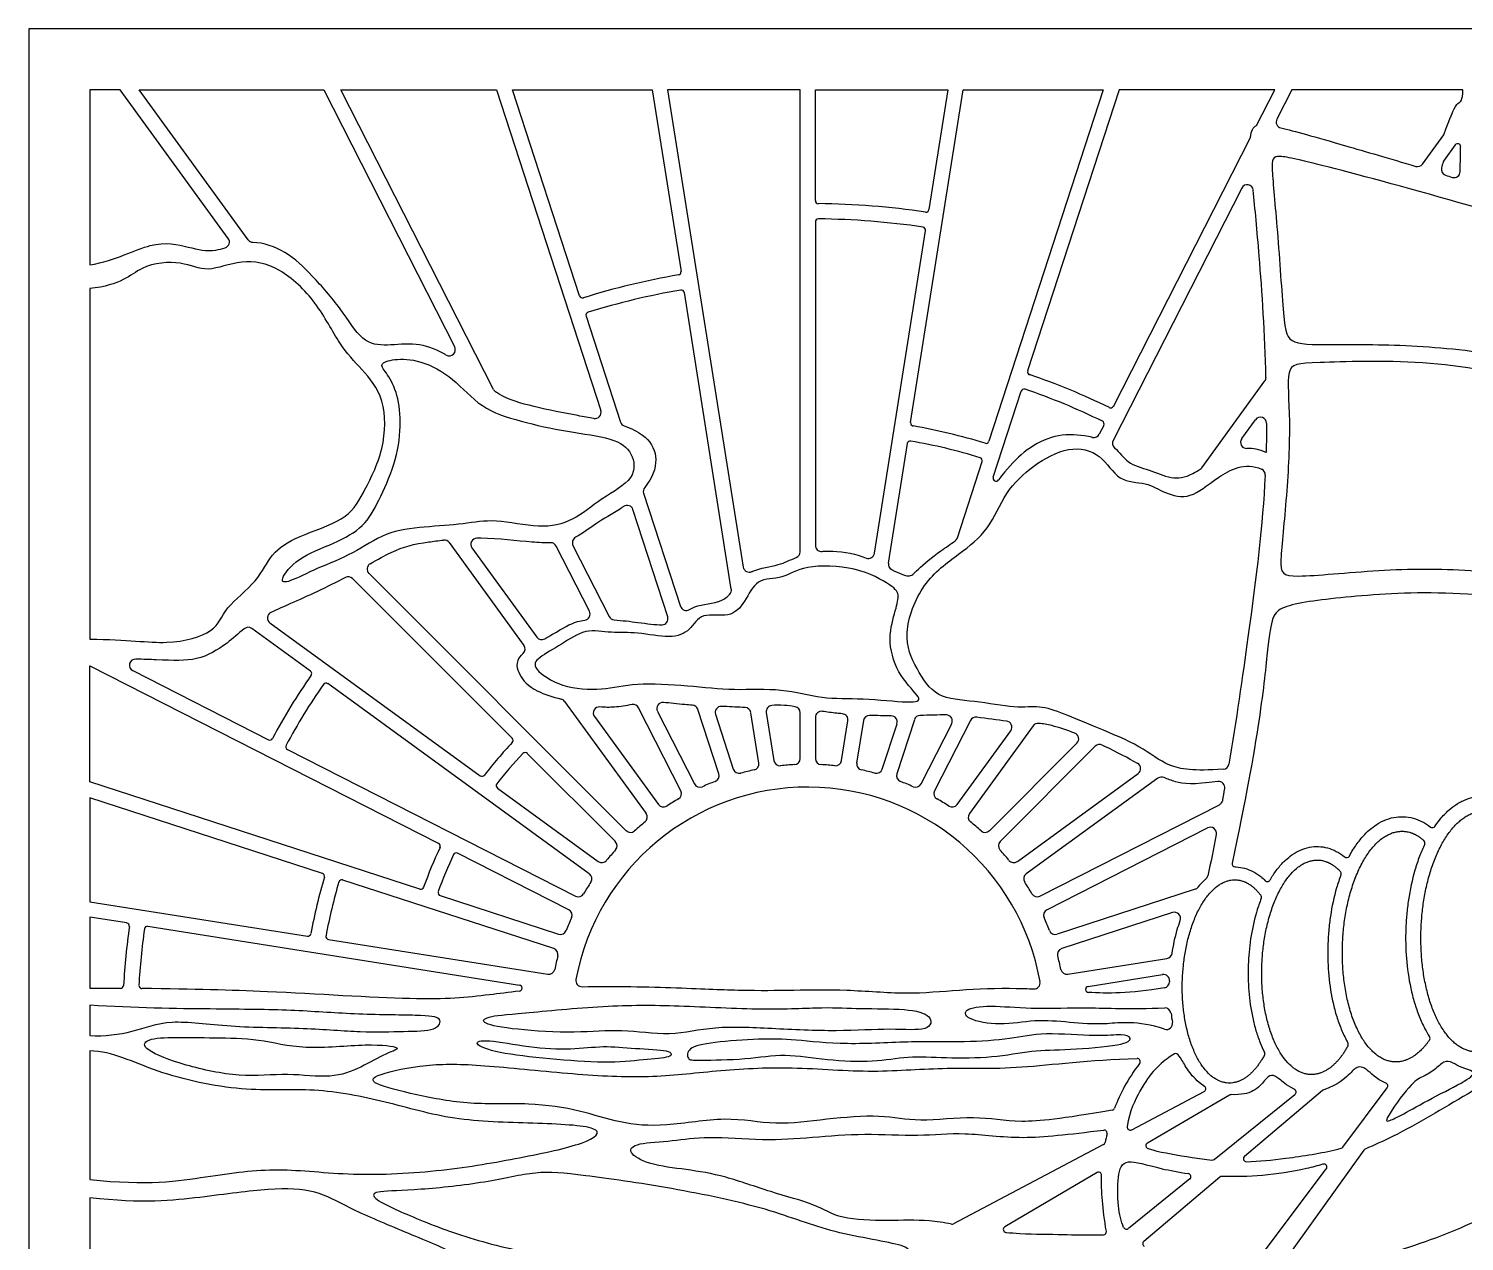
# Model space of a CAD drawing. Header units: millimetres. Extents: x -109 to 109, y -156 to 104.
# Drawn here: x -109 to 16.2, y -102.3 to 3.4 of the extents above; entities that cross this region are included whole.
import ezdxf

# ---------------------------------------------------------------- set-up
doc = ezdxf.new("R2010")
doc.units = ezdxf.units.MM
doc.header["$MEASUREMENT"] = 0
doc.layers.add('Layer 03', color=5, linetype='Continuous', true_color=0x0000ff)

msp = doc.modelspace()

# ---------------------------------------------------------------- linework, layer by layer
at = {"layer": 'Layer 03'}
for p, q in [((109.39, 3.42), (-109, 3.42)), ((-109, 3.42), (-109, -146.03)), ((-101.02, -1.9), (-103.68, -1.9)), ((-103.68, -1.9), (-103.68, -17.18)), ((-91.6, -14.86), (-101.02, -1.9)), ((-89.87, -14.99), (-99.37, -1.9)), ((-99.37, -1.9), (-83.28, -1.9)), ((-83.28, -1.9), (-71.85, -24.33)), ((-68.47, -28.03), (-81.79, -1.9)), ((-81.79, -1.9), (-68.21, -1.9)), ((-68.21, -1.9), (-59.12, -29.87)), ((-66.81, -1.9), (-54.63, -1.9)), ((-60.97, -19.87), (-66.81, -1.9)), ((-54.63, -1.9), (-52.12, -17.75)), ((-41.74, -1.9), (-53.29, -1.9)), ((-53.29, -1.9), (-46.7, -43.52)), ((-41.74, -42.19), (-41.74, -1.9)), ((-40.41, -1.9), (-28.86, -1.9)), ((-40.41, -11.57), (-40.41, -1.9)), ((-32.11, -30.91), (-27.51, -1.9)), ((-28.86, -1.9), (-30.51, -12.35)), ((-27.51, -1.9), (-15.33, -1.9)), ((-15.33, -1.9), (-25.29, -32.55)), ((-13.93, -1.9), (-21.9, -26.41)), ((-0.36, -1.9), (-13.93, -1.9)), ((-1.95, -5.03), (-0.36, -1.9)), ((1.14, -1.9), (-0.17, -4.47)), ((16.05, -1.9), (1.14, -1.9)), ((-14.42, -29.51), (-2.48, -6.07)), ((12.52, -8.38), (14.38, -5.82)), ((15.37, -6.71), (14.41, -8.04)), ((-3.23, -10.47), (-14.44, -32.47)), ((-40.41, -13.43), (-40.41, -41.62)), ((-35.26, -42.31), (-30.8, -14.19)), ((-103.68, -19.23), (-103.68, -49.8)), ((-47.74, -45.44), (-51.83, -19.59)), ((-60.4, -21.64), (-57.4, -30.87)), ((-6.71, -34.85), (-1.22, -27.29)), ((-24.91, -35.67), (-22.47, -28.18)), ((-15.27, -31.16), (-15.66, -31.93)), ((-3.23, -32.32), (-2.03, -30.67)), ((-32.4, -32.75), (-34.05, -43.18)), ((-28.02, -40.96), (-25.87, -34.32)), ((-55.39, -37.07), (-52.18, -46.94)), ((-53.28, -47.85), (-56.32, -38.5)), ((-72.34, -41.37), (-65.82, -50.34)), ((-70.35, -41.85), (-64.7, -49.62)), ((-60.11, -47.37), (-63.01, -41.69)), ((-61.55, -41.63), (-58.38, -47.83)), ((-66.84, -58.44), (-80.76, -44.52)), ((-56.91, -66.5), (-79.34, -44.06)), ((-87.97, -48.38), (-69.63, -61.71)), ((-84.44, -52.59), (-89.55, -48.87)), ((-103.68, -62.23), (-103.68, -52.12)), ((-103.68, -52.12), (-73.25, -67.62)), ((-99.93, -52.54), (-88.1, -58.57)), ((-60.12, -70.26), (-82.93, -53.68)), ((-62.27, -55.23), (-55.17, -65.01)), ((-52.14, -63.03), (-55.82, -55.79)), ((-54.17, -56.1), (-50.95, -62.42)), ((-48.83, -61.55), (-50.66, -55.92)), ((-45.34, -60.6), (-46.03, -56.21)), ((-44.69, -56.19), (-44.02, -60.39)), ((-41.74, -60.21), (-41.74, -56.22)), ((-59.67, -56.55), (-54.09, -64.23)), ((-49.12, -56.35), (-47.57, -61.14)), ((-40.41, -56.62), (-40.41, -60.21)), ((-38.12, -60.39), (-37.57, -56.92)), ((-36.22, -56.9), (-36.81, -60.6)), ((-34.58, -61.14), (-33.29, -57.18)), ((-31.78, -56.82), (-33.31, -61.55)), ((-31.19, -62.42), (-28.52, -57.18)), ((-26.88, -56.89), (-30.01, -63.03)), ((-21.42, -57.36), (-26.98, -65.01)), ((-28.05, -64.23), (-23.38, -57.79)), ((-86.44, -59.41), (-61.32, -72.21)), ((-57.85, -67.44), (-65.53, -59.76)), ((-25.23, -66.5), (-17.61, -58.87)), ((-16, -59.14), (-24.29, -67.44)), ((-74.9, -71.59), (-103.68, -62.23)), ((-22.8, -69.18), (-12.26, -61.52)), ((-10.55, -61.92), (-22.02, -70.26)), ((-103.68, -63.63), (-103.68, -72.69)), ((-83.38, -70.23), (-103.68, -63.63)), ((-68.12, -62.8), (-59.34, -69.18)), ((-20.83, -72.21), (-5.17, -64.24)), ((-20.22, -73.4), (-6.21, -66.26)), ((-61.92, -73.4), (-71.6, -68.47)), ((-63.21, -76.78), (-81.61, -70.8)), ((-73.13, -72.16), (-62.8, -75.52)), ((-7.3, -71.6), (-19.34, -75.52)), ((-103.68, -72.69), (-84.7, -75.69)), ((-9.26, -73.64), (-18.93, -76.78)), ((-103.68, -74.03), (-103.68, -80.22)), ((-100.45, -74.54), (-103.68, -74.03)), ((-98.61, -74.83), (-66.21, -79.97)), ((-82.86, -75.98), (-63.75, -79.01)), ((-18.4, -79.01), (-9.76, -77.64)), ((-16.62, -80.08), (-10.15, -79.05)), ((-103.68, -81.71), (-103.68, -84.35)), ((-103.68, -85.69), (-103.68, -96.91)), ((9.35, -88.52), (9.34, -88.52)), ((-12.83, -92.57), (-6.52, -89.25)), ((-4.3, -89.55), (-11.45, -93.73)), ((-5.64, -95.16), (1.41, -89.49)), ((3.81, -89.16), (-2.99, -94.89)), ((1.37, -89.05), (1.35, -89.04)), ((5.58, -94.08), (9.46, -88.92)), ((-15.28, -93.87), (-28.38, -100.77)), ((7.41, -94.35), (0.21, -104.41)), ((-15.85, -96.31), (-23.9, -101.03)), ((-2.38, -104.66), (4.14, -95.99)), ((-7.76, -96.86), (-13.12, -101.17)), ((-5.14, -96.71), (-11.77, -102.3)), ((-103.68, -98.5), (-103.68, -108.54))]:
    msp.add_line(p, q, dxfattribs=at)
for centre, radius, start, end in [((0.3, -4.71), 0.532, 153, 257.0275), ((15.59, -6.87), 0.266, 359.0403, 144), ((12.09, -8.07), 0.532, 253.417, 324), ((14.7, -8.85), 0.532, 164.5524, 253.2045), ((14.84, -8.35), 0.532, 144, 163.2591), ((15.28, -9.03), 0.532, 253.1516, 358.6654), ((-2.76, -10.71), 0.532, 5.345, 153), ((-40.14, -11.57), 0.266, 180, 269.2565), ((-41.07, -83.27), 71.45, 81.7435, 89.2565), ((-30.77, -12.31), 0.266, 261.7435, 351), ((-40.14, -13.43), 0.266, 89.2367, 180), ((-41.07, -83.27), 70.12, 81.7633, 89.2367), ((-92.03, -15.17), 0.532, 286.8672, 36), ((-89.44, -14.67), 0.532, 216, 267.8071), ((-31.07, -14.15), 0.266, 351, 81.7633), ((-41.07, -83.27), 66.19, 99.8023, 107.1977), ((-52.39, -17.79), 0.266, 279.8023, 9), ((-60.72, -19.79), 0.266, 198, 287.1977), ((-41.07, -83.27), 64.86, 99.8255, 107.1745), ((-52.1, -19.63), 0.266, 9, 99.8255), ((-60.15, -21.56), 0.266, 107.1745, 198), ((-72.33, -24.57), 0.532, 240.7302, 27), ((-21.64, -26.49), 0.266, 162, 251.1116), ((-41.07, -83.27), 59.75, 63.8884, 71.1116), ((-1.65, -26.98), 0.532, 324, 1.5276), ((-68, -27.79), 0.532, 207, 236.3708), ((-22.22, -28.26), 0.266, 71.0832, 162), ((-41.07, -83.27), 58.42, 63.9168, 71.0832), ((-59.63, -30.04), 0.532, 259.9897, 18), ((-14.66, -29.38), 0.266, 243.8884, 333), ((-56.9, -30.71), 0.532, 198, 250.2722), ((-31.84, -30.96), 0.266, 171, 259.9964), ((-41.07, -83.27), 52.86, 73.0036, 79.9964), ((-15.5, -31.04), 0.266, 333, 63.9168), ((-1.6, -30.98), 0.532, 359.7427, 144), ((-32.14, -32.79), 0.266, 79.96, 171), ((-41.07, -83.27), 51.53, 73.04, 79.96), ((-16.13, -31.69), 0.532, 256.6902, 333), ((-13.97, -32.71), 0.532, 153, 228.3411), ((-2.8, -32.64), 0.532, 144, 271.4365), ((-25.54, -32.47), 0.266, 253.0036, 342), ((-26.12, -34.24), 0.266, 342, 73.04), ((-7.14, -34.54), 0.532, 302.2896, 324), ((-1.72, -35.47), 0.532, 357.0897, 64.9987), ((-24.65, -35.76), 0.266, 162, 323.044), ((-54.88, -36.91), 0.532, 140.5788, 198), ((-56.82, -38.67), 0.532, 18, 125.5955), ((-72.77, -41.69), 0.532, 36, 95.8804), ((-69.92, -41.53), 0.532, 89.939, 216), ((-61.07, -41.39), 0.532, 116.835, 207), ((-28.53, -40.79), 0.532, 307.0315, 342), ((-63.48, -41.93), 0.532, 27, 91.4698), ((-42.27, -42.19), 0.532, 291.6737, 0), ((-39.88, -41.62), 0.532, 180, 274.7899), ((-35.78, -42.23), 0.532, 249.2821, 351), ((-78.97, -43.69), 0.532, 119.8984, 225), ((-46.17, -43.43), 0.532, 189, 295.1003), ((-33.52, -43.26), 0.532, 171, 243.8423), ((-81.14, -44.9), 0.532, 45, 117.7618), ((-48.26, -45.52), 0.532, 318.0775, 9), ((-87.66, -47.95), 0.532, 114.9119, 234), ((-60.58, -47.61), 0.532, 278.112, 27), ((-51.67, -46.77), 0.532, 198, 302.6645), ((-89.87, -49.3), 0.532, 54, 129.1434), ((-57.91, -47.59), 0.532, 207, 265.6617), ((-53.79, -48.02), 0.532, 270.6182, 18), ((-64.27, -49.31), 0.532, 216, 300.2615), ((-66.25, -50.65), 0.532, 312.5234, 36), ((-99.69, -52.07), 0.532, 87.5366, 243), ((-41.07, -83.27), 52.86, 145.0036, 151.9964), ((-41.07, -83.27), 51.53, 145.04, 151.96), ((-84.59, -52.8), 0.266, 325.0036, 54), ((-83.09, -53.9), 0.266, 54, 145.04), ((-62.7, -55.54), 0.532, 36, 75.0735), ((-59.24, -56.24), 0.532, 84.5167, 216), ((-56.3, -56.03), 0.532, 27, 99.8939), ((-53.7, -55.85), 0.532, 85.743, 206.9997), ((-51.17, -56.08), 0.532, 18, 86.6519), ((-48.62, -56.19), 0.532, 87.4977, 198), ((-46.56, -56.29), 0.532, 9, 88.1935), ((-44.16, -56.11), 0.532, 95.6022, 189), ((-42.27, -56.22), 0.532, 360, 80.7672), ((-39.88, -56.62), 0.532, 81.4173, 180), ((-38.1, -56.84), 0.532, 351, 84.8584), ((-35.7, -56.98), 0.532, 88.0459, 171), ((-33.8, -57.02), 0.532, 342, 89.7398), ((-31.27, -56.98), 0.532, 91.5665, 162), ((-29, -56.94), 0.532, 332.9998, 89.506), ((-26.41, -57.13), 0.532, 82.703, 153), ((-23.81, -57.47), 0.532, 324, 84.0548), ((-20.99, -57.67), 0.532, 83.2408, 144), ((-87.98, -58.33), 0.266, 243, 331.9964), ((-41.07, -83.27), 35.53, 136.4898, 142.5102), ((-67.03, -58.63), 0.266, 316.4898, 45), ((-17.98, -58.49), 0.532, 315, 68.7883), ((-86.32, -59.18), 0.266, 151.96, 243), ((-41.07, -83.27), 34.2, 136.5715, 142.4285), ((-65.71, -59.95), 0.266, 45, 136.5715), ((-15.63, -59.52), 0.532, 64.5372, 135), ((-47.06, -60.97), 0.532, 198, 285.0304), ((-41.07, -83.27), 22.56, 101.9696, 105.0304), ((-45.86, -60.68), 0.532, 281.9696, 9), ((-43.5, -60.31), 0.532, 189, 276.0304), ((-41.07, -83.27), 22.56, 92.9696, 96.0304), ((-42.27, -60.21), 0.532, 272.9696, 0), ((-39.88, -60.21), 0.532, 180, 267.0304), ((-41.07, -83.27), 22.56, 83.9696, 87.0304), ((-38.65, -60.31), 0.532, 263.9696, 351), ((-36.28, -60.68), 0.532, 171, 258.0304), ((-41.07, -83.27), 22.56, 74.9696, 78.0304), ((-35.08, -60.97), 0.532, 254.9696, 342), ((-12.58, -61.09), 0.532, 306, 61.248), ((-4.87, -60.61), 0.532, 274.0342, 350.6085), ((-69.47, -61.49), 0.266, 234, 322.5102), ((-67.97, -62.58), 0.266, 142.4285, 234), ((-50.48, -62.18), 0.532, 206.9173, 294.0305), ((-41.07, -83.27), 22.56, 110.9696, 114.0305), ((-49.34, -61.71), 0.532, 290.9696, 18), ((-32.81, -61.71), 0.532, 162, 249.0304), ((-41.07, -83.27), 22.56, 65.9697, 69.0304), ((-31.67, -62.18), 0.532, 245.9697, 332.9459), ((-10.23, -62.35), 0.532, 65.4039, 126), ((-5.24, -62.74), 0.532, 350.1404, 97.5829), ((-41.07, -83.27), 20.57, 10.1057, 169.3495), ((-41.07, -83.27), 22.56, 119.9696, 123.0304), ((-52.61, -63.27), 0.532, 299.9696, 27), ((-29.54, -63.27), 0.532, 153, 240.0304), ((-41.07, -83.27), 22.56, 56.9696, 60.0304), ((-55.6, -65.32), 0.532, 308.9696, 36), ((-53.66, -63.91), 0.532, 216, 303.0304), ((-28.48, -63.91), 0.532, 236.9696, 324), ((-26.55, -65.32), 0.532, 144, 231.0304), ((-5.42, -63.76), 0.532, 297, 349.8826), ((-41.07, -83.27), 22.56, 128.9696, 132.0304), ((-41.07, -83.27), 22.56, 47.9696, 51.0304), ((-5.97, -66.73), 0.532, 348.9594, 117), ((13.39, -65.97), 0.266, 232.175, 325.4459), ((-58.23, -67.81), 0.532, 317.9696, 45), ((-56.53, -66.12), 0.532, 225, 312.0304), ((-25.61, -66.12), 0.532, 227.9696, 315), ((-23.92, -67.81), 0.532, 135, 222.0304), ((12.48, -67.56), 0.266, 334.7373, 48.1739), ((-41.07, -83.27), 35.53, 154.4898, 160.5102), ((-41.07, -83.27), 34.2, 154.5715, 160.4285), ((-73.38, -67.86), 0.266, 334.4898, 63), ((-71.72, -68.7), 0.266, 63, 154.5715), ((-41.07, -83.27), 22.56, 137.9696, 141.0304), ((-41.07, -83.27), 22.56, 38.9696, 42.0304), ((5.92, -68.58), 0.266, 230.6997, 331.5542), ((-59.03, -68.75), 0.532, 234, 321.0304), ((-23.12, -68.75), 0.532, 218.9696, 306), ((-3.81, -69.39), 0.266, 167.8679, 269.6256), ((5.17, -70.23), 0.266, 339.431, 43.6006), ((-41.07, -83.27), 44.02, 163.2041, 169.7959), ((-83.47, -70.48), 0.266, 343.2041, 72), ((-41.07, -83.27), 42.69, 163.2569, 169.7431), ((-81.7, -71.05), 0.266, 72, 163.2569), ((-41.07, -83.27), 22.56, 146.9696, 150.0304), ((-60.43, -70.69), 0.532, 326.9696, 54), ((-21.71, -70.69), 0.532, 126, 213.0304), ((-41.07, -83.27), 22.56, 29.9696, 33.0304), ((-6.72, -70.31), 0.532, 311.5753, 347.2705), ((-1, -70.67), 0.266, 224.9216, 329.7846), ((-74.81, -71.33), 0.266, 252, 340.5102), ((-73.04, -71.91), 0.266, 160.4285, 252), ((-61.08, -71.74), 0.532, 243, 330.0304), ((-21.07, -71.74), 0.532, 209.9696, 297), ((-7.46, -71.1), 0.532, 288, 321.0819), ((-1.78, -72.29), 0.266, 338.6213, 37.0531), ((-62.16, -73.87), 0.532, 335.9696, 63), ((-19.98, -73.87), 0.532, 117, 204.0304), ((-9.1, -74.14), 0.532, 340.4002, 108), ((-41.07, -83.27), 59.75, 171.8884, 176.8499), ((-100.49, -74.81), 0.266, 351.8884, 81), ((-41.07, -83.27), 58.42, 171.9168, 176.7689), ((-98.65, -75.1), 0.266, 81, 171.9168), ((-41.07, -83.27), 22.56, 155.9696, 159.0304), ((-41.07, -83.27), 22.56, 20.9696, 24.0304), ((-84.66, -75.43), 0.266, 261, 349.7959), ((-82.82, -75.72), 0.266, 169.7431, 261), ((-62.64, -75.01), 0.532, 252, 339.0304), ((-19.51, -75.01), 0.532, 200.9696, 288), ((-63.38, -77.29), 0.532, 344.9696, 72), ((-41.07, -83.27), 22.56, 164.9696, 168.0304), ((-18.77, -77.29), 0.532, 108, 195.0304), ((-41.07, -83.27), 22.56, 11.9696, 15.0304), ((-9.84, -77.12), 0.532, 279, 351.1251), ((-63.66, -78.49), 0.532, 261, 348.0304), ((-18.48, -78.49), 0.532, 191.9696, 279), ((-101, -79.98), 0.266, 269.4249, 356.8499), ((-99.13, -80), 0.266, 176.7689, 269.3242), ((-66.25, -80.23), 0.266, 276.3924, 81), ((-60.76, -79.57), 0.532, 169.3495, 271.4917), ((-21.35, -79.76), 0.532, 267.5051, 10.1057), ((-16.58, -80.34), 0.266, 99, 266.4276), ((-10.06, -79.57), 0.532, 358.4062, 99), ((-10.07, -79.67), 0.532, 279.8035, 358.6942), ((-9.93, -82.48), 0.532, 7.1531, 91.9359), ((-9.8, -83.3), 0.532, 252.3642, 9.9301), ((5.79, -85.13), 0.266, 331.0277, 29.6314), ((12.92, -84.61), 0.266, 324.7976, 32.589), ((-12.35, -86.63), 0.266, 322.6614, 91.3132), ((-1.49, -85.94), 0.266, 331.4904, 26.7714), ((-6.64, -89.01), 0.266, 297.7875, 54.2343), ((9.24, -88.76), 0.266, 323.0636, 67.1094), ((-4.17, -89.78), 0.266, 88.4901, 120.3616), ((1.24, -89.28), 0.266, 308.8002, 62.4275), ((3.98, -89.36), 0.266, 111.2952, 130.146), ((-14.57, -90.6), 0.266, 279.7524, 339.6224), ((-15.24, -92.87), 0.266, 346.7711, 96.7779), ((-12.96, -92.34), 0.266, 172.2811, 297.7875), ((-15.41, -93.63), 0.266, 297.7875, 349.015), ((-11.32, -93.96), 0.266, 120.3616, 252.7932), ((-2.82, -95.09), 0.266, 130.146, 271.805), ((5.37, -93.92), 0.266, 285.7711, 323.0636), ((7.63, -94.5), 0.266, 112.9219, 144.412), ((-15.72, -96.54), 0.266, 358.6586, 120.3616), ((-5.81, -94.95), 0.266, 263.2791, 308.8002), ((3.93, -95.83), 0.266, 323.0636, 106.2828), ((-7.93, -96.66), 0.266, 308.8002, 82.0012), ((-4.97, -96.91), 0.266, 88.1142, 130.146), ((-28.5, -100.53), 0.266, 260.1108, 297.7875), ((-23.76, -101.26), 0.266, 120.3616, 264.5619), ((-13.29, -100.97), 0.266, 205.0721, 308.8002), ((-15.3, -101.46), 0.266, 271.7981, 9.8194), ((-11.6, -102.5), 0.266, 130.146, 239.7025)]:
    msp.add_arc(centre, radius, start, end, dxfattribs=at)
for points, knots in [([(14.38, -5.82), (15.02, -4.17), (15.38, -3.31), (15.69, -2.99), (16.02, -2.9), (16.05, -1.9)], [32.982137, 32.982137, 32.982137, 32.982137, 33.660175, 34.644267, 35.628359, 35.628359, 35.628359, 35.628359]), ([(0.18, -5.23), (1.36, -5.5), (4.19, -6.3), (9.65, -7.9), (11.94, -8.58)], [42.687169, 42.687169, 42.687169, 42.687169, 45.864611, 47.882196, 47.882196, 47.882196, 47.882196]), ([(-1.12, -26.96), (-1.22, -23.21), (-1.63, -16.79), (-2.08, -12.24), (-2.23, -10.66)], [57.636792, 57.636792, 57.636792, 57.636792, 60.637209, 62.825581, 62.825581, 62.825581, 62.825581]), ([(-103.68, -17.18), (-101.34, -16.76), (-98.14, -14.89), (-94.91, -15.65), (-93.3, -16.08), (-92.16, -15.76), (-91.88, -15.68)], [34.913077, 34.913077, 34.913077, 34.913077, 36.214985, 37.516894, 38.818802, 39.215244, 39.215244, 39.215244, 39.215244]), ([(-72.59, -25.03), (-72.67, -24.99), (-73.55, -24.5), (-75.16, -23.9), (-77.82, -24.25), (-79.92, -24.04), (-81.71, -20.97), (-84.32, -18.06), (-86.39, -15.99), (-88.5, -15.24), (-89.46, -15.21)], [48.335118, 48.335118, 48.335118, 48.335118, 48.462601, 49.764509, 51.066417, 52.368325, 53.670233, 54.972141, 56.274049, 57.430235, 57.430235, 57.430235, 57.430235]), ([(-59.72, -30.56), (-60.16, -30.48), (-61.71, -30.22), (-65.14, -29.52), (-67.23, -28.91), (-68.19, -28.3), (-68.29, -28.24)], [-384.330139, -384.330139, -384.330139, -384.330139, -383.77899, -382.477082, -381.175174, -381.017417, -381.017417, -381.017417, -381.017417]), ([(-57.07, -31.21), (-56.48, -31.42), (-55.08, -32.09), (-54.04, -33.77), (-54.51, -35.55), (-55.2, -36.46), (-55.29, -36.57)], [19.735717, 19.735717, 19.735717, 19.735717, 20.591792, 21.8937, 23.195609, 23.374637, 23.374637, 23.374637, 23.374637]), ([(-1.07, -30.99), (-1.07, -31.53), (-1.08, -32.38), (-1.1, -33.22), (-1.11, -33.54)], [4.9804933, 4.9804933, 4.9804933, 4.9804933, 5.4158503, 5.6765309, 5.6765309, 5.6765309, 5.6765309]), ([(-16.25, -32.21), (-16.48, -32.16), (-17.58, -31.95), (-19.53, -31.92), (-22.04, -33.19), (-23.47, -34.68), (-24.26, -35.67), (-24.44, -35.92)], [0.421352, 0.421352, 0.421352, 0.421352, 0.713414, 1.819167, 2.92492, 4.030673, 4.369832, 4.369832, 4.369832, 4.369832]), ([(-4.84, -61.14), (-7.42, -61.32), (-9.8, -60.99), (-11.87, -59.13), (-15.92, -57.5), (-18.86, -56.24), (-20.91, -55.56), (-22.75, -55.87), (-26.64, -55.14), (-29.9, -55.03), (-31.61, -52.41), (-32.92, -49.53), (-31.14, -44.73), (-27.81, -42.34), (-25.21, -40.31), (-23.89, -36.93), (-21.49, -34.63), (-18.28, -32.87), (-15.4, -33.56), (-14.04, -36.18), (-11.48, -36.07), (-10.03, -37.09), (-7.68, -37.68), (-5.65, -35.8), (-2.96, -34.31), (-1.5, -34.99)], [41.819576, 41.819576, 41.819576, 41.819576, 43.0165, 44.276288, 45.536075, 46.795862, 48.05565, 49.315437, 50.575224, 51.835011, 53.094799, 54.354586, 55.614373, 56.874161, 58.133948, 59.393735, 60.653523, 61.91331, 63.173097, 64.432885, 65.692672, 66.952459, 68.212246, 69.472034, 70.645988, 70.645988, 70.645988, 70.645988]), ([(-14.32, -33.11), (-13.87, -33.52), (-13.18, -34.58), (-11.31, -34.99), (-9.37, -35.9), (-8.02, -35.69), (-7.08, -35.13), (-6.86, -34.99)], [72.891406, 72.891406, 72.891406, 72.891406, 73.825847, 74.9316, 76.037353, 77.143106, 77.470629, 77.470629, 77.470629, 77.470629]), ([(-1.19, -35.5), (-1.42, -39.9), (-2.27, -46.9), (-3.72, -56.92), (-4.35, -60.7)], [35.517125, 35.517125, 35.517125, 35.517125, 39.218983, 41.552282, 41.552282, 41.552282, 41.552282]), ([(-57.13, -38.24), (-57.2, -38.28), (-58.09, -38.91), (-59.45, -39.57), (-60.68, -40.59), (-61.31, -40.91)], [-12.632723, -12.632723, -12.632723, -12.632723, -12.531372, -11.229463, -10.207098, -10.207098, -10.207098, -10.207098]), ([(-79.23, -43.23), (-78.56, -42.84), (-76.81, -41.85), (-75.12, -41.44), (-73.28, -41.21), (-72.82, -41.16)], [33.818092, 33.818092, 33.818092, 33.818092, 34.50436, 35.806268, 36.215252, 36.215252, 36.215252, 36.215252]), ([(-63.5, -41.4), (-63.99, -41.41), (-65.74, -41.33), (-68.09, -41.02), (-69.81, -41), (-69.92, -41)], [-17.74994, -17.74994, -17.74994, -17.74994, -17.166562, -15.864654, -15.775407, -15.775407, -15.775407, -15.775407]), ([(-33.76, -43.74), (-33.06, -44.08), (-32.13, -44.49), (-31.73, -43.92), (-29.85, -42.31), (-28.61, -41.52), (-28.21, -41.22)], [9.353251, 9.353251, 9.353251, 9.353251, 10.419538, 11.525291, 12.631044, 13.227189, 13.227189, 13.227189, 13.227189]), ([(-39.83, -42.15), (-39.76, -42.14), (-38.77, -42.07), (-37.41, -42.22), (-36.18, -42.65), (-35.97, -42.72)], [34.355012, 34.355012, 34.355012, 34.355012, 34.440483, 35.546235, 35.772718, 35.772718, 35.772718, 35.772718]), ([(-45.95, -43.91), (-45.92, -43.9), (-45.25, -43.6), (-43.5, -43.38), (-42.62, -42.9), (-42.07, -42.68)], [53.015174, 53.015174, 53.015174, 53.015174, 53.065503, 54.171256, 55.201605, 55.201605, 55.201605, 55.201605]), ([(-81.39, -44.43), (-82.92, -45.24), (-85.65, -46.49), (-87.39, -47.24), (-87.88, -47.47)], [75.442692, 75.442692, 75.442692, 75.442692, 76.703833, 77.306853, 77.306853, 77.306853, 77.306853]), ([(-51.39, -47.22), (-51.25, -47.13), (-50.54, -46.77), (-48.79, -46.7), (-48.07, -46.09), (-47.87, -45.87)], [27.842829, 27.842829, 27.842829, 27.842829, 28.155072, 29.260825, 29.784739, 29.784739, 29.784739, 29.784739]), ([(21.16, -64.5), (24.55, -63.64), (28.54, -63.24), (30.98, -63.31), (31.05, -62.35), (29.99, -56.31), (29.54, -52.08), (30.95, -50.07), (33.92, -48.96), (33.33, -48.29), (25.46, -46.73), (14.1, -45.47), (5.33, -46.14), (-0.38, -46.88), (-0.83, -48.51), (-1.71, -58.36), (-4.07, -69.34)], [69.95901, 69.95901, 69.95901, 69.95901, 71.993837, 74.284423, 76.575008, 78.865594, 81.156179, 83.446765, 85.73735, 88.027936, 90.318521, 92.609107, 94.899692, 97.190278, 99.480863, 101.748404, 101.748404, 101.748404, 101.748404]), ([(-64, -49.77), (-63.77, -49.63), (-62.53, -48.92), (-61.69, -48.37), (-60.73, -48.17), (-60.51, -48.14)], [-22.427635, -22.427635, -22.427635, -22.427635, -22.171587, -21.065834, -20.756005, -20.756005, -20.756005, -20.756005]), ([(-57.95, -48.12), (-57.26, -48.17), (-55.73, -48.35), (-54.36, -48.56), (-53.78, -48.55)], [-18.873985, -18.873985, -18.873985, -18.873985, -18.049514, -17.080312, -17.080312, -17.080312, -17.080312]), ([(-90.2, -48.89), (-90.71, -49.3), (-91.92, -50.41), (-94.29, -51.78), (-96.72, -51.63), (-99.02, -51.56), (-99.66, -51.54)], [67.738587, 67.738587, 67.738587, 67.738587, 68.590751, 69.892659, 71.194567, 71.652282, 71.652282, 71.652282, 71.652282]), ([(-65.89, -51.04), (-65.96, -51.11), (-66.65, -51.79), (-66.27, -52.89), (-65.3, -54.2), (-63.32, -54.83), (-62.56, -55.03)], [12.84054, 12.84054, 12.84054, 12.84054, 12.949727, 14.05548, 15.161233, 15.816939, 15.816939, 15.816939, 15.816939]), ([(-56.39, -55.5), (-56.91, -55.6), (-57.86, -55.77), (-58.76, -55.75), (-59.19, -55.71)], [19.931285, 19.931285, 19.931285, 19.931285, 20.495185, 20.972759, 20.972759, 20.972759, 20.972759]), ([(-51.13, -55.55), (-51.35, -55.54), (-52.24, -55.48), (-53.06, -55.37), (-53.66, -55.32)], [18.3492152, 18.3492152, 18.3492152, 18.3492152, 18.561146, 19.2184732, 19.2184732, 19.2184732, 19.2184732]), ([(-46.54, -55.76), (-47.1, -55.74), (-47.78, -55.69), (-48.52, -55.66), (-48.59, -55.66)], [-30.6997988, -30.6997988, -30.6997988, -30.6997988, -30.0210008, -29.9471167, -29.9471167, -29.9471167, -29.9471167]), ([(-42.18, -55.69), (-42.52, -55.64), (-43.3, -55.53), (-43.89, -55.55), (-44.22, -55.58)], [18.112936, 18.112936, 18.112936, 18.112936, 18.3970412, 18.8464409, 18.8464409, 18.8464409, 18.8464409]), ([(-38.05, -56.31), (-38.22, -56.29), (-38.83, -56.23), (-39.4, -56.16), (-39.8, -56.1)], [-36.0221713, -36.0221713, -36.0221713, -36.0221713, -35.9300663, -35.6829748, -35.6829748, -35.6829748, -35.6829748]), ([(-17.79, -58), (-18.5, -57.72), (-19.64, -57.34), (-20.57, -57.18), (-20.93, -57.14)], [31.4637152, 31.4637152, 31.4637152, 31.4637152, 31.9598797, 32.2861532, 32.2861532, 32.2861532, 32.2861532]), ([(-12.32, -60.63), (-13.13, -60.18), (-14.17, -59.63), (-15.32, -59.08), (-15.4, -59.04)], [35.2639562, 35.2639562, 35.2639562, 35.2639562, 36.0323991, 36.0882513, 36.0882513, 36.0882513, 36.0882513]), ([(-5.31, -62.22), (-7.48, -62.51), (-8.74, -62.37), (-9.68, -62.01), (-10.01, -61.86)], [-23.171053, -23.171053, -23.171053, -23.171053, -22.168913, -21.666566, -21.666566, -21.666566, -21.666566]), ([(13.6, -66.12), (13.73, -65.94), (14.07, -65.48), (14.64, -64.85), (15.37, -64.25), (16.16, -63.81), (17.04, -63.52), (17.65, -63.47), (17.95, -63.48)], [66.685569, 66.685569, 66.685569, 66.685569, 66.932121, 67.332326, 67.635985, 67.998706, 68.346114, 68.679575, 68.679575, 68.679575, 68.679575]), ([(6.15, -68.71), (6.25, -68.53), (6.53, -68.04), (7.05, -67.3), (7.7, -66.59), (8.4, -66.02), (9.15, -65.59), (10, -65.31), (10.58, -65.27), (10.87, -65.28), (11.15, -65.29), (11.73, -65.38), (12.53, -65.69), (13, -66.01), (13.22, -66.18)], [63.105372, 63.105372, 63.105372, 63.105372, 63.344899, 63.770354, 64.170559, 64.474218, 64.836939, 65.184347, 65.517808, 65.517808, 65.517808, 65.851268, 66.198676, 66.522781, 66.522781, 66.522781, 66.522781]), ([(-0.77, -70.8), (-0.73, -70.73), (-0.51, -70.36), (-0.09, -69.76), (0.52, -69.1), (1.17, -68.56), (1.87, -68.16), (2.66, -67.91), (3.2, -67.87), (3.46, -67.88), (3.73, -67.89), (4.26, -67.97), (5.03, -68.28), (5.51, -68.6), (5.74, -68.78), (5.75, -68.79)], [59.589937, 59.589937, 59.589937, 59.589937, 59.699465, 60.12492, 60.525124, 60.828784, 61.191505, 61.538913, 61.872373, 61.872373, 61.872373, 62.205834, 62.553242, 62.915963, 62.929348, 62.929348, 62.929348, 62.929348]), ([(12.72, -67.67), (12.56, -68.02), (12.24, -68.76), (11.71, -70.37), (11.35, -72.08), (11.14, -73.8), (11.03, -75.5), (11.08, -77.66), (11.38, -79.81), (11.81, -81.49), (12.21, -82.67), (12.66, -83.66), (13, -84.24), (13.14, -84.46)], [5.226447, 5.226447, 5.226447, 5.226447, 5.654416, 6.142792, 7.135401, 7.623629, 8.096783, 9.058164, 10.050774, 10.53915, 11.011853, 11.462552, 11.764679, 11.764679, 11.764679, 11.764679]), ([(-3.81, -69.66), (-3.78, -69.66), (-3.75, -69.66), (-3.72, -69.66), (-3.47, -69.67), (-2.96, -69.75), (-2.23, -70.04), (-1.65, -70.43), (-1.31, -70.73), (-1.19, -70.86)], [101.926005, 101.926005, 101.926005, 101.926005, 101.966767, 101.966767, 101.966767, 102.300227, 102.647635, 103.010357, 103.243177, 103.243177, 103.243177, 103.243177]), ([(-6.36, -70.71), (-6.39, -70.73), (-6.64, -70.95), (-6.86, -71.2), (-7.05, -71.43)], [1.4211006, 1.4211006, 1.4211006, 1.4211006, 1.4705041, 1.8654674, 1.8654674, 1.8654674, 1.8654674]), ([(5.42, -70.33), (5.28, -70.7), (4.89, -71.89), (4.54, -73.52), (4.34, -75.17), (4.24, -76.8), (4.28, -78.87), (4.57, -80.93), (4.98, -82.54), (5.37, -83.67), (5.74, -84.48), (5.97, -84.91), (6.03, -85)], [35.76645, 35.76645, 35.76645, 35.76645, 36.243009, 37.235618, 37.723846, 38.197, 39.158381, 40.150991, 40.639367, 41.11207, 41.562769, 41.686029, 41.686029, 41.686029, 41.686029]), ([(-1.53, -72.39), (-1.55, -72.44), (-1.71, -72.85), (-2.1, -74.02), (-2.42, -75.54), (-2.61, -77.08), (-2.7, -78.59), (-2.66, -80.51), (-2.39, -82.43), (-2.01, -83.93), (-1.67, -84.93), (-1.39, -85.55), (-1.25, -85.82)], [4.853776, 4.853776, 4.853776, 4.853776, 4.924328, 5.412704, 6.405313, 6.893541, 7.366695, 8.328076, 9.320686, 9.809061, 10.281765, 10.664267, 10.664267, 10.664267, 10.664267]), ([(-9.31, -77.2), (-9.2, -76.5), (-8.99, -75.53), (-8.69, -74.59), (-8.6, -74.32)], [35.500429, 35.500429, 35.500429, 35.500429, 36.447751, 36.822695, 36.822695, 36.822695, 36.822695]), ([(-60.75, -80.1), (-58, -80.03), (-51.46, -80.21), (-46.85, -80.45), (-42.27, -80.4), (-37.83, -80.3), (-32.35, -80.8), (-27.97, -80.35), (-24.07, -80.2), (-21.88, -80.27), (-21.37, -80.29)], [17.574212, 17.574212, 17.574212, 17.574212, 20.067389, 22.79932, 25.531251, 28.263182, 30.995113, 33.727044, 36.458975, 37.280757, 37.280757, 37.280757, 37.280757]), ([(-66.22, -80.49), (-67.15, -80.6), (-70.16, -80.98), (-74.2, -81.39), (-87.69, -80.48), (-94.46, -80.32), (-99.14, -80.26)], [49.709535, 49.709535, 49.709535, 49.709535, 50.804149, 53.53608, 56.268011, 58.38676, 58.38676, 58.38676, 58.38676]), ([(-9.96, -83.8), (-12.4, -83.03), (-15.27, -83.49), (-18.23, -83.2), (-21.29, -82.95), (-24.3, -83.54), (-27.41, -82.95), (-27.46, -81.92), (-24.89, -81.72), (-21.19, -82.06), (-17.01, -81.87), (-13.05, -82.05), (-9.94, -81.95)], [15.934507, 15.934507, 15.934507, 15.934507, 17.263859, 18.665968, 20.068076, 21.470185, 22.872293, 24.274402, 25.67651, 27.078618, 28.480727, 29.813759, 29.813759, 29.813759, 29.813759]), ([(0.43, -104.83), (1.12, -104.81), (4.13, -104.64), (10.09, -103.42), (17.37, -100.61), (23.06, -97.5), (28.36, -95.35), (32.51, -94.81), (34.79, -94.81), (34.96, -92.82), (35.04, -90.77), (35.02, -89.42), (35.01, -88.08), (34.87, -84.76), (34.08, -82.17), (31.12, -82.38), (23.85, -85.36), (16.23, -89.5), (11.55, -92.43), (8.34, -93.91), (7.52, -94.26)], [66.117878, 66.117878, 66.117878, 66.117878, 66.719408, 68.672264, 70.62512, 72.577976, 74.530832, 76.483688, 78.436544, 80.3894, 82.342257, 82.342257, 82.342257, 84.295113, 86.247969, 88.200825, 90.153681, 92.106537, 94.059393, 94.708924, 94.708924, 94.708924, 94.708924]), ([(-14.52, -90.86), (-19.01, -91.63), (-22.77, -92.09), (-26.36, -91.28), (-31.6, -91.97), (-34.52, -91.22), (-39.52, -91.62), (-43.89, -92.27), (-48.14, -91.33), (-53.62, -92.38), (-57.52, -92.03), (-60.78, -90.87), (-65.32, -90.17), (-70.56, -90.46), (-75.28, -89.53), (-79.3, -88.54), (-79.01, -87.78), (-74.29, -86.79), (-69.81, -86.85), (-61.8, -87.72), (-55.19, -88.1), (-49.56, -87.45), (-43.01, -86.97), (-35.65, -87.67), (-29.31, -87.07), (-23.12, -87.39), (-16.6, -86.46), (-12.36, -86.37)], [2.221836, 2.221836, 2.221836, 2.221836, 4.221315, 6.243205, 8.265094, 10.286983, 12.308872, 14.330761, 16.35265, 18.37454, 20.396429, 22.418318, 24.440207, 26.462096, 28.483985, 30.505875, 32.527764, 34.549653, 36.571542, 38.593431, 40.61532, 42.63721, 44.659099, 46.680988, 48.702877, 50.724766, 52.661963, 52.661963, 52.661963, 52.661963]), ([(-6.49, -88.8), (-7.16, -88.31), (-7.88, -87.52), (-8.49, -86.4), (-8.89, -85.83), (-9.25, -86), (-10.87, -87.24), (-11.98, -88.88), (-13.03, -90.94), (-13.22, -92.3)], [17.455322, 17.455322, 17.455322, 17.455322, 18.055538, 18.750018, 19.444499, 20.13898, 20.833461, 21.527942, 22.148933, 22.148933, 22.148933, 22.148933]), ([(9.34, -88.52), (8.46, -88.14), (7.57, -87.1), (6.8, -87.02), (6.21, -87.69), (5.23, -88.59), (3.88, -89.11)], [55.595671, 55.595671, 55.595671, 55.595671, 56.237571, 56.879471, 57.521371, 58.156469, 58.156469, 58.156469, 58.156469]), ([(1.35, -89.04), (0.58, -88.64), (0.06, -88.12), (-0.68, -87.67), (-1.19, -88.19), (-2.03, -89.27), (-3.25, -89.54), (-4.16, -89.51)], [42.687587, 42.687587, 42.687587, 42.687587, 43.224989, 43.762391, 44.299793, 44.837195, 45.309902, 45.309902, 45.309902, 45.309902]), ([(-28.55, -100.79), (-29.2, -100.68), (-31.12, -100.38), (-33.99, -100.55), (-38.42, -100.39), (-40.25, -99.07), (-44.3, -98.04), (-48.33, -96.56), (-51.68, -96.02), (-54.99, -95.65), (-56.9, -94.49), (-56.11, -93.7), (-52.8, -93.58), (-50.03, -93.08), (-44.85, -93.54), (-40.75, -93.25), (-36.12, -92.84), (-31.32, -93.17), (-27.55, -92.71), (-22.56, -93.49), (-18.44, -92.98), (-15.27, -92.6)], [-1605.050915, -1605.050915, -1605.050915, -1605.050915, -1604.316704, -1602.849101, -1601.381499, -1599.913897, -1598.446294, -1596.978692, -1595.51109, -1594.043487, -1592.575885, -1591.108282, -1589.64068, -1588.173078, -1586.705475, -1585.237873, -1583.770271, -1582.302668, -1580.835066, -1579.367463, -1577.95565, -1577.95565, -1577.95565, -1577.95565]), ([(-11.4, -94.22), (-11.27, -94.26), (-10.24, -94.55), (-8.25, -94.88), (-6.41, -95.15), (-5.84, -95.22)], [48.71193, 48.71193, 48.71193, 48.71193, 48.893344, 50.111538, 50.65932, 50.65932, 50.65932, 50.65932]), ([(-2.81, -95.36), (-1.73, -95.33), (0.85, -95.05), (3.91, -94.59), (5.31, -94.21), (5.44, -94.18)], [50.613466, 50.613466, 50.613466, 50.613466, 51.574477, 52.79267, 52.920643, 52.920643, 52.920643, 52.920643]), ([(-13.53, -101.08), (-13.77, -100.57), (-14.05, -99.18), (-14.1, -96.49), (-13.51, -94.94), (-11.06, -95.82), (-8.75, -96.27), (-7.89, -96.39)], [7.42994, 7.42994, 7.42994, 7.42994, 9.095118, 11.047974, 13.00083, 14.953686, 15.912923, 15.912923, 15.912923, 15.912923]), ([(3.85, -95.58), (3.38, -95.72), (0.3, -96.53), (-2.78, -96.71), (-4.95, -96.64), (-4.96, -96.64)], [19.589032, 19.589032, 19.589032, 19.589032, 19.951138, 21.903994, 21.918591, 21.918591, 21.918591, 21.918591]), ([(-103.68, -108.54), (-99.8, -108.08), (-94.65, -106.6), (-89.04, -106.14), (-84.97, -104.8), (-79.33, -104.37), (-73.32, -104.7), (-70.54, -104.41), (-71.42, -103.45), (-76.54, -101.35), (-81.33, -99.32), (-83.82, -97.78), (-87.79, -97.61), (-93.76, -98.47), (-99.04, -99.03), (-103.68, -98.5)], [250.607344, 250.607344, 250.607344, 250.607344, 252.59235, 254.577357, 256.562363, 258.54737, 260.532377, 262.517383, 264.50239, 266.487396, 268.472403, 270.457409, 272.442416, 274.427422, 276.412428, 276.412428, 276.412428, 276.412428]), ([(-23.79, -101.52), (-23.39, -101.56), (-21.67, -101.69), (-18.69, -101.66), (-16.95, -101.78), (-15.29, -101.72)], [6.842901, 6.842901, 6.842901, 6.842901, 7.284962, 8.752564, 10.137369, 10.137369, 10.137369, 10.137369])]:
    msp.add_open_spline(points, degree=3, knots=knots, dxfattribs=at)
for points in [[(-2.48, -6.07), (-2.42, -5.46), (-2.26, -5.16), (-1.95, -5.03)], [(15.81, -9.04), (15.83, -8.15), (15.85, -7.44), (15.85, -6.87)], [(35.29, -30.08), (33.57, -29.31), (29.46, -27.38), (21.07, -25.16), (12.44, -24.11), (4.66, -24.11), (0.82, -24.16), (0.44, -22.55), (-0.12, -13.79), (-0.72, -8.14), (-0.43, -7.48), (3.07, -8.28), (17.73, -12.21), (30.88, -16.42), (35.19, -18.83), (36.61, -21.62), (38.69, -27.01), (40.68, -31.88), (39.78, -31.98), (37.01, -30.84), (35.29, -30.08)], [(14.33, -8.2), (14.28, -8.37), (14.23, -8.54), (14.18, -8.71)], [(14.54, -9.36), (14.74, -9.42), (14.93, -9.48), (15.12, -9.54)], [(-103.68, -49.8), (-100.35, -49.82), (-96.8, -50.44), (-92.5, -49.17), (-92.1, -47.15), (-88.88, -44.71), (-87.96, -42.31), (-85.69, -40.84), (-81.21, -39.42), (-79.95, -37.33), (-77.88, -33.27), (-77.86, -28.72), (-79.98, -26.19), (-81.87, -24.31), (-83.81, -20.38), (-87.14, -17.24), (-90.47, -16.6), (-93.54, -17.95), (-95.47, -16.8), (-99.37, -17.05), (-100.97, -18.97), (-103.68, -19.23)], [(-76.89, -28.57), (-76.68, -29.33), (-76.47, -31.13), (-76.99, -34.58), (-78.56, -37.86), (-79.65, -40), (-82.31, -41.46), (-85.7, -42.71), (-87.21, -44.8), (-86.48, -44.95), (-83.88, -43.6), (-80.69, -42.4), (-77.93, -40.42), (-74.54, -40), (-70.94, -39.79), (-68.49, -39.27), (-64.32, -40.21), (-61.55, -39.58), (-59.1, -37.5), (-55.97, -35.83), (-56.28, -33.48), (-57.9, -32.23), (-62.02, -31.76), (-66.19, -30.82), (-69.64, -29.72), (-71.93, -26.96), (-74.9, -25.4), (-77.25, -25.34), (-78.54, -25.81), (-77.73, -26.6), (-77.1, -27.81), (-76.89, -28.57)], [(43.13, -50.44), (41.58, -49.64), (37.39, -47.25), (24.98, -44.69), (16.63, -43.62), (8.8, -43.67), (0.41, -44.59), (0, -43.77), (0.72, -37.37), (1.06, -30.46), (0.55, -25.81), (2.13, -25.75), (12.52, -25.35), (23.06, -27.19), (34.73, -31.29), (40.7, -33.92), (41.52, -35.43), (43.65, -42.88), (46.12, -50.45), (46.68, -52.07), (44.68, -51.24), (43.13, -50.44)], [(-1.11, -33.54), (-1.71, -33.26), (-2.27, -33.15), (-2.79, -33.17)], [(-33.51, -47.59), (-33.7, -48.27), (-34.18, -50.01), (-33.11, -53.17), (-30.95, -55.1), (-31.84, -55.41), (-36.46, -54.9), (-39.81, -55.06), (-43.28, -54.02), (-47.51, -54.29), (-51.41, -53.83), (-56.28, -53.56), (-58.88, -54.29), (-62.61, -54.06), (-65.17, -52.28), (-64.69, -51.44), (-62.54, -50.28), (-60.48, -48.82), (-58.16, -49.32), (-56.04, -49.13), (-52.95, -49.82), (-51.27, -49.09), (-50.42, -47.39), (-47.83, -48.01), (-46.51, -46.62), (-45.61, -44.43), (-43.18, -44.62), (-41.6, -43.31), (-36.75, -43.43), (-33.48, -45.24), (-33.04, -45.93), (-33.32, -46.9), (-33.51, -47.59)], [(-33.8, -56.48), (-34.41, -56.48), (-35.04, -56.47), (-35.68, -56.45)], [(-28.99, -56.41), (-29.71, -56.4), (-30.45, -56.43), (-31.29, -56.45)], [(-23.75, -56.95), (-24.55, -56.86), (-25.45, -56.72), (-26.34, -56.61)], [(-4.89, -63.86), (-4.83, -63.52), (-4.77, -63.18), (-4.71, -62.83)], [(-5.45, -66.83), (-5.69, -68.09), (-5.94, -69.3), (-6.2, -70.43)], [(-9.53, -79.59), (-9.53, -79.62), (-9.53, -79.65), (-9.53, -79.69)], [(-103.68, -80.22), (-102.73, -80.23), (-101.84, -80.23), (-101, -80.24)], [(-9.97, -80.2), (-13.03, -80.72), (-14.97, -80.7), (-16.6, -80.6)], [(-103.68, -84.35), (-102.41, -84.44), (-99.82, -84.1), (-96.89, -82.84), (-91.63, -83.66), (-84.74, -83.66), (-79.91, -84.11), (-76.16, -83.97), (-73.31, -83.97), (-72.87, -82.75), (-74.53, -82.58), (-80.76, -82.54), (-85.94, -82.1), (-92.43, -82.06), (-99.75, -81.97), (-103.68, -81.71)], [(-39.86, -81.93), (-41.19, -81.95), (-44.64, -82.18), (-52.62, -81.69), (-58.58, -81.69), (-66.6, -82.48), (-69.19, -82.67), (-69.68, -83.31), (-66.8, -83.85), (-61.13, -84.19), (-57.36, -83.75), (-53.06, -84.48), (-49.29, -83.5), (-44.4, -83.75), (-38.38, -84.04), (-33.69, -83.7), (-30.36, -84.04), (-30.12, -82.57), (-32.32, -81.99), (-36.67, -82.04), (-38.53, -81.91), (-39.86, -81.93)], [(-9.4, -82.41), (-9.36, -82.68), (-9.33, -82.94), (-9.28, -83.2)], [(-96.15, -84.52), (-97.15, -84.53), (-98.87, -84.61), (-99.18, -85.56), (-95.47, -86.99), (-90.51, -88.06), (-86.37, -87.59), (-82.53, -88.15), (-79.98, -87.16), (-77.78, -85.82), (-76.14, -85.43), (-79.16, -85), (-85.2, -85.65), (-88.91, -84.57), (-92.88, -84.57), (-95.15, -84.51), (-96.15, -84.52)], [(-56.09, -85.48), (-57.1, -85.41), (-58.92, -85.21), (-61.58, -85.61), (-65.37, -85.41), (-69.26, -84.63), (-70.38, -85.02), (-68.33, -85.9), (-63.63, -86.39), (-58.6, -86.83), (-55.27, -86.44), (-52.83, -86.29), (-52.87, -85.61), (-55.08, -85.54), (-56.09, -85.48)], [(-42.08, -84.76), (-40.88, -84.86), (-37.88, -85.22), (-31.71, -84.83), (-27.41, -84.98), (-23.21, -84.68), (-20.7, -84.04), (-15.51, -84.48), (-13.63, -84.19), (-12.7, -84.53), (-13.34, -85.22), (-18.57, -85.62), (-21.44, -85.62), (-24.89, -86.31), (-29.14, -86.31), (-32.4, -86.11), (-35.21, -86.71), (-39.46, -86.51), (-43.11, -85.87), (-46.32, -86.46), (-50.97, -86.51), (-51.56, -86.51), (-51.66, -85.42), (-49.53, -84.93), (-45.09, -84.63), (-43.28, -84.66), (-42.08, -84.76)], [(-103.68, -96.91), (-98.64, -97.46), (-93.2, -96.61), (-87.32, -95.77), (-80.99, -96.66), (-72.76, -96.21), (-66.08, -95.02), (-60.09, -93.77), (-58.45, -92.28), (-64.93, -91.98), (-72.11, -91.83), (-77.79, -90.08), (-84.18, -88.83), (-90.11, -89.38), (-98.19, -87.64), (-101.68, -85.74), (-103.68, -85.69)], [(-12.14, -86.79), (-13.19, -88.17), (-13.85, -89.43), (-14.32, -90.69)], [(9.55, -91.36), (9.87, -90.79), (11.62, -88.35), (12.47, -88.01), (13.6, -87.4), (14.41, -86.49), (15.15, -86.67), (15.9, -87.21), (17.1, -87.42), (16.89, -88.04), (13.71, -89.61), (10.83, -91.23), (9.72, -91.77), (9.23, -91.93), (9.55, -91.36)], [(-14.98, -92.93), (-15.04, -93.18), (-15.1, -93.43), (-15.15, -93.68)], [(-60.01, -104.32), (-62.16, -103.86), (-67.33, -103.03), (-73.12, -101.22), (-78.06, -99.09), (-79.07, -98.37), (-78.9, -97.91), (-75.21, -97.87), (-68.93, -97.2), (-64.69, -96.11), (-61.21, -96.45), (-53.08, -97.58), (-44.16, -99.46), (-39.08, -101.64), (-31.55, -102.66), (-32.35, -103.77), (-37.7, -107.09), (-43.77, -108.37), (-47.86, -107.62), (-54.39, -105.77), (-57.85, -104.78), (-60.01, -104.32)], [(-15.04, -101.41), (-15.37, -99.48), (-15.49, -97.91), (-15.45, -96.55)]]:
    msp.add_open_spline(points, degree=3, dxfattribs=at)
for points, weights, knots in [([(17.9, -64.81), (12.77, -64.63), (12.4, -75.12), (12.03, -85.61), (17.16, -85.79), (22.29, -85.97), (22.66, -75.48), (23.03, -64.99), (17.9, -64.81)], [1, 0.707106781187, 1, 0.707106781187, 1, 0.707106781187, 1, 0.707106781187, 1], [0, 0, 0, 1.570796, 1.570796, 3.141593, 3.141593, 4.712389, 4.712389, 6.283185, 6.283185, 6.283185]), ([(13.13, -84.76), (11.75, -86.72), (10.12, -86.66), (5.2, -86.49), (5.55, -76.43), (5.9, -66.38), (10.82, -66.55), (11.79, -66.58), (12.65, -67.36)], [0.857940595224, 0.878900801564, 1, 0.707106781187, 1, 0.707106781187, 1, 0.924885179427, 0.888297958042], [0.90438, 0.90438, 0.90438, 1.553839, 1.553839, 3.124636, 3.124636, 4.695432, 4.695432, 5.098276, 5.098276, 5.098276]), ([(6.03, -85.26), (4.61, -87.83), (2.76, -87.76), (-1.81, -87.6), (-1.48, -78.25), (-1.15, -68.9), (3.42, -69.06), (4.46, -69.1), (5.36, -70.05)], [0.853633259902, 0.856973418288, 1, 0.707106781187, 1, 0.707106781187, 1, 0.914022046153, 0.878521249665], [41.788312, 41.788312, 41.788312, 42.555368, 42.555368, 44.126165, 44.126165, 45.696961, 45.696961, 46.158064, 46.158064, 46.158064]), ([(-1.26, -86.07), (-2.61, -88.56), (-4.38, -88.5), (-8.72, -88.34), (-8.41, -79.49), (-8.09, -70.63), (-3.76, -70.78), (-2.56, -70.83), (-1.57, -72.13)], [0.853571838681, 0.855197063299, 1, 0.707106781187, 1, 0.707106781187, 1, 0.896714624002, 0.86627401333], [0.279695, 0.279695, 0.279695, 1.056278, 1.056278, 2.627074, 2.627074, 4.197871, 4.197871, 4.751794, 4.751794, 4.751794])]:
    msp.add_rational_spline(points, weights, degree=2, knots=knots, dxfattribs=at)

doc.saveas('drawing.dxf')
